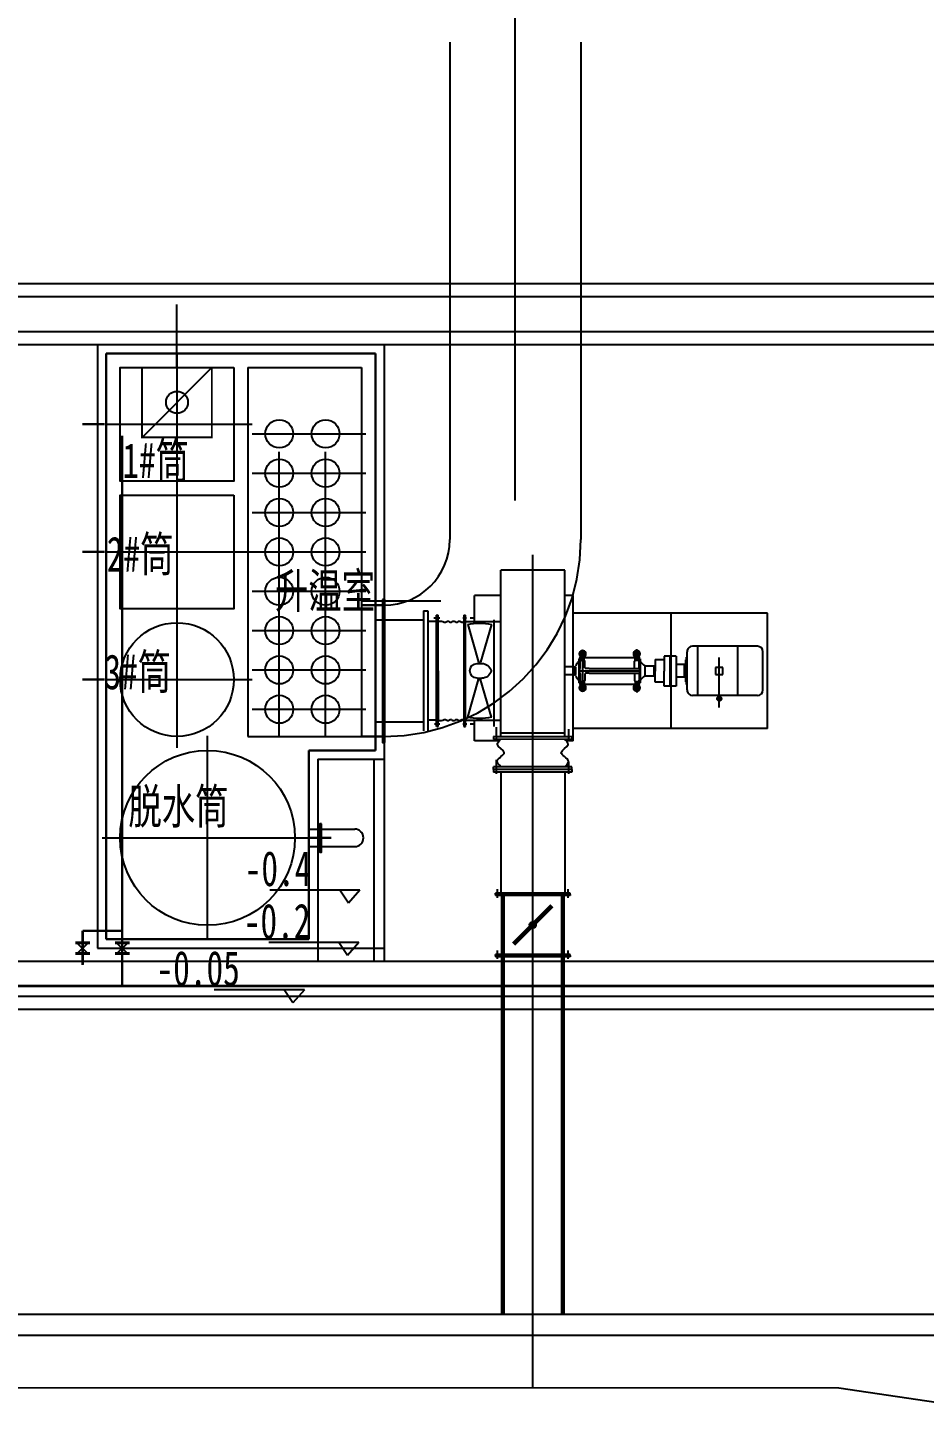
# Model space of a CAD drawing. Extents: x -170 to 1091, y -90 to 504.
# Drawn here: x 178.12 to 188.38, y 49.85 to 65.77 of the extents above; entities that cross this region are included whole.
import ezdxf

# ---------------------------------------------------------------- set-up
doc = ezdxf.new("R2010")
doc.units = 0
doc.header["$LTSCALE"] = 1000
for name, pattern in [('CENTER', [50.8, 31.75, -6.35, 6.35, -6.35]), ('CENTER2', [28.575, 19.05, -3.175, 3.175, -3.175]), ('PF_CENTER', [400, 250, -50, 50, -50])]:
    doc.linetypes.add(name, pattern=pattern)
doc.layers.get('0').update_dxf_attribs({"linetype": 'CONTINUOUS'})
for name, color, linetype in [('01', 7, 'CONTINUOUS'), ('03', 3, 'CENTER'), ('05', 4, 'PF_CENTER'), ('1A', 7, 'CONTINUOUS'), ('PR', 4, 'CONTINUOUS'), ('建筑各种基础线', 6, 'CONTINUOUS'), ('热媒站中心线', 3, 'CENTER'), ('设备', 4, 'CONTINUOUS')]:
    doc.layers.add(name, color=color, linetype=linetype)
doc.layers.add('EQPT', color=7, linetype='CONTINUOUS', lineweight=40)
doc.styles.get("Standard").update_dxf_attribs({"font": '', "width": 0.75})
doc.styles.get('STANDARD').set_extended_font_data('SimSun')

# ---------------------------------------------------------------- blocks, each defined once
blk = doc.blocks.new('A$C3CAE5930')
at = {"layer": '1A'}
for p, q in [((0, 865, 0), (99, 518, 0)), ((218, 865, 0), (119, 518, 0)), ((99, 518, 0), (119, 518, 0)), ((87, 507, 0), (130, 507, 0)), ((0, 14, 0), (99, 360, 0)), ((87, 372, 0), (130, 372, 0)), ((99, 360, 0), (119, 360, 0)), ((218, 14, 0), (119, 360, 0))]:
    blk.add_line(p, q, dxfattribs=at)
for centre, radius, start, end in [((109, 439, 0), 439, 75.6223, 104.3777), ((87, 439, 0), 67.5, 90, 180), ((87, 439, 0), 67.5, 180, 270), ((130, 417, 0), 90, 14.4775, 90), ((130, 462, 0), 90, 270, 345.5225), ((109, 439, 0), 439, 255.6223, 284.3777)]:
    blk.add_arc(centre, radius, start, end, dxfattribs=at)
blk = doc.blocks.new('A$C214432DA')
at = {"layer": '1A', "xscale": 2.100000000000363, "yscale": 2.100000000000363, "zscale": 2.100000000000363}
blk.add_blockref('A$C3CAE5930', (0, 0, 0), dxfattribs=at)

msp = doc.modelspace()

# ---------------------------------------------------------------- linework, layer by layer
at = {"color": 1, "lineweight": 30}
for p, q in [((179.01999, 62.05093, 0), (179.01999, 55.35093, 0)), ((179.01999, 62.05093, 0), (182.09999, 62.05093, 0)), ((182.09999, 62.05093, 0), (182.09999, 57.51093, 0)), ((181.33999, 57.51093, 0), (181.33999, 55.35093, 0)), ((181.33999, 57.51093, 0), (182.09999, 57.51093, 0)), ((179.01999, 55.35093, 0), (181.33999, 55.35093, 0))]:
    msp.add_line(p, q, dxfattribs=at)
at = {"color": 3, "lineweight": -2}
for p, q in [((180.22999, 61.89093, 0), (179.42999, 61.09093, 0)), ((181.33999, 56.61093, 0), (181.86359, 56.61093, 0)), ((181.33999, 56.41093, 0), (181.86359, 56.41093, 0)), ((178.83342, 55.31524, 0), (178.66741, 55.31524, 0)), ((178.83342, 55.30417, 0), (178.66741, 55.30417, 0)), ((178.80783, 55.30417, 0), (178.69038, 55.19218, 0)), ((178.69109, 55.30417, 0), (178.80618, 55.19218, 0)), ((178.83342, 55.19218, 0), (178.66741, 55.19218, 0)), ((178.83342, 55.18112, 0), (178.66741, 55.18112, 0))]:
    msp.add_line(p, q, dxfattribs=at)
at = {"color": 3, "lineweight": 30}
for p, q in [((178.74946, 61.24093, 0), (179.00249, 61.24093, 0)), ((178.74946, 59.78093, 0), (179.00249, 59.78093, 0)), ((178.74946, 58.32093, 0), (179.00249, 58.32093, 0)), ((181.59303, 56.51093, 0), (181.33999, 56.51093, 0)), ((181.59303, 56.51093, 0), (181.33999, 56.51093, 0)), ((178.74946, 55.05948, 0), (178.74946, 55.44791, 0))]:
    msp.add_line(p, q, dxfattribs=at)
at = {"color": 2, "lineweight": 30}
for p, q in [((182.2, 59.17093, 0), (181.93999, 59.17093, 0)), ((182.2, 57.67093, 0), (181.93999, 57.67093, 0))]:
    msp.add_line(p, q, dxfattribs=at)
at = {"color": 6, "lineweight": -2}
for p, q in [((182.07999, 57.41093, 0), (182.07999, 55.10093, 0)), ((182.19999, 57.41093, 0), (182.19999, 55.10093, 0))]:
    msp.add_line(p, q, dxfattribs=at)
at = {"color": 0, "lineweight": -3}
for p, q in [((181.9208, 55.91387, 0), (180.89029, 55.91387, 0)), ((181.7903, 55.76546, 0), (181.6913, 55.91387, 0)), ((181.9208, 55.91387, 0), (181.7903, 55.76546, 0)), ((181.90984, 55.3126, 0), (180.87932, 55.3126, 0)), ((181.77933, 55.1642, 0), (181.68033, 55.3126, 0)), ((181.90984, 55.3126, 0), (181.77933, 55.1642, 0)), ((181.28695, 54.77296, 0), (180.25643, 54.77296, 0)), ((181.15644, 54.62456, 0), (181.05744, 54.77296, 0)), ((181.28695, 54.77296, 0), (181.15644, 54.62456, 0))]:
    msp.add_line(p, q, dxfattribs=at)
at = {"color": 2, "lineweight": -2}
for p, q in [((179.28717, 55.31524, 0), (179.12115, 55.31524, 0)), ((179.28717, 55.30417, 0), (179.12115, 55.30417, 0)), ((179.26157, 55.30417, 0), (179.14412, 55.19218, 0)), ((179.14484, 55.30417, 0), (179.25992, 55.19218, 0)), ((179.28717, 55.19218, 0), (179.12115, 55.19218, 0)), ((179.28717, 55.18112, 0), (179.12115, 55.18112, 0))]:
    msp.add_line(p, q, dxfattribs=at)
at = {"color": 6, "lineweight": -2, "const_width": 0.02, "elevation": 0}
msp.add_lwpolyline([(180.22999, 61.89093), (179.42999, 61.89093), (179.42999, 61.09093), (180.22999, 61.09093), (180.22999, 61.89093)], dxfattribs=at)
at = {"color": 2, "lineweight": -2, "const_width": 0.03, "elevation": 0}
for points in [[(171.87586, 43.72116), (171.87586, 54.81862), (209.03098, 54.81862), (209.03098, 61.24093)], [(179.20261, 54.81862), (179.20261, 61.11056)]]:
    msp.add_lwpolyline(points, dxfattribs=at)
at = {"color": 0, "elevation": 0}
msp.add_lwpolyline([(182.18049, 59.23488), (182.18049, 57.6024), (182.1931, 57.6024), (182.1931, 59.23488)], close=True, dxfattribs=at)
at = {"color": 2, "lineweight": 30, "elevation": 0}
msp.add_lwpolyline([(182.1931, 59.23488), (182.1931, 57.6024), (182.20571, 57.6024), (182.20571, 59.23488)], close=True, dxfattribs=at)
at = {"color": 3, "lineweight": -2, "elevation": 0}
for points in [[(181.47212, 56.66976), (181.46278, 56.66976), (181.46278, 56.34906), (181.47212, 56.34906)], [(181.48147, 56.66976), (181.47212, 56.66976), (181.47212, 56.34906), (181.48147, 56.34906)]]:
    msp.add_lwpolyline(points, close=True, dxfattribs=at)
at = {"color": 3, "lineweight": -2, "const_width": 0.03, "elevation": 0}
for points in [[(178.74946, 55.44791), (179.20261, 55.44791)], [(178.74946, 55.44791), (178.74946, 55.05948)]]:
    msp.add_lwpolyline(points, dxfattribs=at)
at = {"color": 3, "lineweight": -2}
msp.add_circle((179.82999, 61.49093, 0), 0.125, dxfattribs=at)
msp.add_arc((181.86359, 56.51093, 0), 0.1, 270, 90, dxfattribs=at)
at = {"layer": '01'}
for p, q in [((183.45241, 57.66847, 0), (183.45241, 57.63811, 0)), ((184.34758, 57.66793, 0), (183.45241, 57.66847, 0)), ((184.34758, 57.63757, 0), (183.45241, 57.63811, 0)), ((184.34758, 57.66793, 0), (184.34758, 57.63757, 0)), ((183.45241, 57.29347, 0), (183.45241, 57.32383, 0)), ((184.34758, 57.32329, 0), (183.45241, 57.32383, 0)), ((184.34758, 57.29293, 0), (184.34758, 57.32329, 0)), ((183.45241, 57.29347, 0), (183.45241, 57.26311, 0)), ((184.34758, 57.29293, 0), (183.45241, 57.29347, 0)), ((184.34758, 57.26257, 0), (183.45241, 57.26311, 0)), ((183.53437, 57.26311, 0), (183.53437, 55.87863, 0)), ((184.26562, 57.26257, 0), (184.26562, 55.87863, 0)), ((184.34758, 57.29293, 0), (184.34758, 57.26257, 0)), ((183.47229, 55.86504, 0), (183.47229, 55.87863, 0)), ((183.47229, 55.86504, 0), (183.47229, 55.87863, 0)), ((184.2797, 55.87863, 0), (183.47229, 55.87863, 0)), ((184.3277, 55.87863, 0), (183.47229, 55.87863, 0)), ((183.47229, 55.86504, 0), (183.47229, 55.85145, 0)), ((183.47229, 55.86504, 0), (183.47229, 55.85145, 0)), ((184.2797, 55.86504, 0), (183.47229, 55.86504, 0)), ((184.3277, 55.86504, 0), (183.47229, 55.86504, 0)), ((184.2797, 55.85145, 0), (183.47229, 55.85145, 0)), ((184.3277, 55.85145, 0), (183.47229, 55.85145, 0)), ((184.3277, 55.86504, 0), (184.3277, 55.87863, 0)), ((184.3277, 55.86504, 0), (184.3277, 55.87863, 0)), ((184.3277, 55.86504, 0), (184.3277, 55.85145, 0)), ((184.3277, 55.86504, 0), (184.3277, 55.85145, 0)), ((183.47229, 55.16504, 0), (183.47229, 55.17863, 0)), ((183.47229, 55.16504, 0), (183.47229, 55.17863, 0)), ((184.2797, 55.17863, 0), (183.47229, 55.17863, 0)), ((184.3277, 55.17863, 0), (183.47229, 55.17863, 0)), ((183.47229, 55.16504, 0), (183.47229, 55.15145, 0)), ((183.47229, 55.16504, 0), (183.47229, 55.15145, 0)), ((184.2797, 55.16504, 0), (183.47229, 55.16504, 0)), ((184.3277, 55.16504, 0), (183.47229, 55.16504, 0)), ((184.2797, 55.15145, 0), (183.47229, 55.15145, 0)), ((184.3277, 55.15145, 0), (183.47229, 55.15145, 0)), ((183.49684, 55.12592, 0), (183.49684, 55.22444, 0)), ((184.30315, 55.12592, 0), (184.30315, 55.22444, 0)), ((184.3277, 55.16504, 0), (184.3277, 55.17863, 0)), ((184.3277, 55.16504, 0), (184.3277, 55.17863, 0)), ((184.3277, 55.16504, 0), (184.3277, 55.15145, 0)), ((184.3277, 55.16504, 0), (184.3277, 55.15145, 0))]:
    msp.add_line(p, q, dxfattribs=at)
at = {"layer": '01', "ltscale": 8}
for p, q in [((172.4, 51.06385, 0), (221.4596, 51.06385)), ((172.64, 50.82385, 0), (221.26356, 50.82385))]:
    msp.add_line(p, q, dxfattribs=at)
at = {"layer": '01', "const_width": 0.05, "elevation": 0}
for points in [[(183.55599, 55.85145), (183.55599, 55.17863)], [(183.68079, 55.29584), (184.1192, 55.73424)], [(184.24399, 55.85145), (184.24399, 55.17863)]]:
    msp.add_lwpolyline(points, dxfattribs=at)
at = {"layer": '01'}
msp.add_circle((183.89999, 55.51504, 0), 0.0363, dxfattribs=at)
for points, knots in [([(183.53437, 57.32383, 0), (183.51183, 57.34595, 0), (183.45205, 57.40465, 0), (183.6476, 57.48754, 0), (183.45842, 57.56458, 0), (183.51386, 57.61825, 0), (183.53437, 57.63811, 0)], [0, 0, 0, 0, 0.077547169, 0.205726489, 0.325007281, 0.395055417, 0.395055417, 0.395055417, 0.395055417]), ([(184.26562, 57.32329, 0), (184.28816, 57.34541, 0), (184.34794, 57.40411, 0), (184.15239, 57.487, 0), (184.34157, 57.56404, 0), (184.28613, 57.61772, 0), (184.26562, 57.63757, 0)], [0, 0, 0, 0, 0.077547169, 0.205726489, 0.325007281, 0.395055418, 0.395055418, 0.395055418, 0.395055418])]:
    msp.add_open_spline(points, degree=3, knots=knots, dxfattribs=at)
for p in [(183.4951, 55.87863, 0), (183.4951, 55.87863, 0), (184.30489, 55.87863, 0), (184.30489, 55.87863, 0), (183.4951, 55.17863, 0), (183.4951, 55.17863, 0), (184.30489, 55.17863, 0), (184.30489, 55.17863, 0)]:
    msp.add_point(p, dxfattribs=at)
at = {"layer": '03'}
for p, q in [((183.4852, 57.61836, 0), (183.4852, 57.77783, 0)), ((184.31213, 57.61783, 0), (184.31213, 57.75509, 0)), ((183.4852, 57.24336, 0), (183.4852, 57.40283, 0)), ((184.31213, 57.24283, 0), (184.31213, 57.38009, 0))]:
    msp.add_line(p, q, dxfattribs=at)
at = {"layer": '05', "ltscale": 8}
for p, q in [((183.7, 60.36854), (183.7, 82.69885)), ((172.23401, 50.22535, 0), (187.4, 50.22385, 0)), ((187.4, 50.22385, 0), (189.4, 49.92385, 0))]:
    msp.add_line(p, q, dxfattribs=at)
at = {"layer": 'EQPT', "linetype": 'CENTER2', "lineweight": -2, "ltscale": 5}
for p, q in [((182.95, 65.60982, 0), (182.95, 59.92093, 0)), ((184.45, 65.60982, 0), (184.45, 59.92093, 0)), ((182.95, 61.9181, 0), (182.95, 59.92093, 0)), ((184.45, 61.9181, 0), (184.45, 59.92093, 0))]:
    msp.add_line(p, q, dxfattribs=at)
for radius in [0.75, 2.25]:
    msp.add_arc((182.2, 59.92093, 0), radius, 270, 0, dxfattribs=at)
at = {"layer": 'PR'}
msp.add_line((183.55599, 51.06385, 0), (184.24399, 51.06385, 0), dxfattribs=at)
at = {"layer": '建筑各种基础线', "ltscale": 250}
for p, q in [((168.85, 62.85093, 0), (209.98924, 62.85093, 0)), ((169.83347, 62.85093, 0), (178.81343, 62.85093, 0)), ((170.56088, 62.85093, 0), (211.98924, 62.85093, 0)), ((168.85, 62.70093, 0), (209.86924, 62.70093, 0)), ((169.68347, 62.70093, 0), (178.96343, 62.70093, 0)), ((170.71088, 62.70093, 0), (211.86924, 62.70093, 0)), ((168.26999, 62.30093, 0), (209.86924, 62.30093, 0)), ((171.11088, 62.30093, 0), (211.86924, 62.30093, 0)), ((168.41999, 62.15093, 0), (209.98924, 62.15093, 0)), ((171.26088, 62.15093, 0), (212.83012, 62.15093, 0)), ((178.91999, 62.15093, 0), (182.19999, 62.15093, 0)), ((178.91999, 62.15093, 0), (178.91999, 55.25093, 0)), ((182.19999, 62.15093, 0), (182.19999, 57.41093, 0)), ((181.43999, 57.41093, 0), (181.43999, 55.10093, 0)), ((181.43999, 57.41093, 0), (182.19999, 57.41093, 0)), ((178.91999, 55.25093, 0), (182.19999, 55.25093, 0)), ((168.26999, 55.10093, 0), (213.69999, 55.10093, 0)), ((168.26999, 54.70093, 0), (213.69999, 54.70093, 0)), ((168.41999, 54.55093, 0), (213.69999, 54.55093, 0))]:
    msp.add_line(p, q, dxfattribs=at)
at = {"layer": '建筑各种基础线'}
for p, q in [((183.53437, 59.28093, 0), (183.23399, 59.28093, 0)), ((183.23399, 58.98343, 0), (183.23399, 59.28093, 0)), ((184.36399, 59.28093, 0), (184.26562, 59.28093, 0)), ((184.36399, 57.62093, 0), (184.36399, 59.28093, 0)), ((186.58399, 59.08093, 0), (184.36399, 59.08093, 0)), ((185.48399, 57.76093, 0), (185.48399, 59.08093, 0)), ((186.58399, 57.76093, 0), (186.58399, 59.08093, 0)), ((183.23399, 57.62093, 0), (183.23399, 57.85843, 0)), ((186.58399, 57.76093, 0), (184.36399, 57.76093, 0)), ((183.51716, 57.62093, 0), (183.23399, 57.62093, 0)), ((184.36399, 57.62093, 0), (184.28233, 57.62093, 0))]:
    msp.add_line(p, q, dxfattribs=at)
at = {"layer": '热媒站中心线', "ltscale": 20}
for p, q in [((179.82999, 61.89093, 0), (179.82999, 62.611, 0)), ((179.82999, 62.05093, 0), (179.82999, 57.53934, 0)), ((179.01999, 61.24093, 0), (180.68947, 61.24093, 0)), ((180.68999, 61.13093, 0), (181.98999, 61.13093, 0)), ((180.99999, 57.67093, 0), (180.99999, 60.9233, 0)), ((181.52999, 57.67093, 0), (181.52999, 60.9233, 0)), ((180.68999, 60.68093, 0), (181.98999, 60.68093, 0)), ((180.68999, 60.23093, 0), (181.98999, 60.23093, 0)), ((179.01999, 59.78093, 0), (180.68947, 59.78093, 0)), ((180.68999, 59.78093, 0), (181.98999, 59.78093, 0)), ((180.68999, 59.33093, 0), (181.98999, 59.33093, 0)), ((180.68999, 59.33093, 0), (181.98999, 59.33093, 0)), ((181.93999, 59.22093, 0), (182.84999, 59.22093, 0)), ((181.93999, 59.22093, 0), (182.84999, 59.22093, 0)), ((180.68999, 58.88093, 0), (181.98999, 58.88093, 0)), ((184.42544, 58.61482, 0), (184.51429, 58.61482, 0)), ((184.46986, 58.66203, 0), (184.46986, 58.18262, 0)), ((185.04544, 58.61482, 0), (185.13429, 58.61482, 0)), ((185.08986, 58.55545, 0), (185.08986, 58.66916, 0)), ((180.68999, 58.43093, 0), (181.98999, 58.43093, 0)), ((186.03298, 57.99998, 0), (186.03298, 58.57258, 0)), ((179.01999, 58.32093, 0), (180.68947, 58.32093, 0)), ((185.08986, 58.28642, 0), (185.08986, 58.1727, 0)), ((184.42544, 58.22705, 0), (184.51429, 58.22705, 0)), ((185.04544, 58.22705, 0), (185.13429, 58.22705, 0)), ((180.68999, 57.98093, 0), (181.98999, 57.98093, 0)), ((180.17999, 55.35093, 0), (180.17999, 57.67631, 0)), ((178.97276, 56.51093, 0), (181.33999, 56.51093, 0)), ((183.49684, 55.82592, 0), (183.49684, 55.92444, 0)), ((184.30315, 55.82592, 0), (184.30315, 55.92444, 0)), ((183.49684, 55.12592, 0), (183.49684, 55.22444, 0)), ((184.30315, 55.12592, 0), (184.30315, 55.22444, 0))]:
    msp.add_line(p, q, dxfattribs=at)
at = {"layer": '热媒站中心线', "ltscale": 5}
msp.add_line((183.89999, 50.2242, 0), (183.89999, 59.74593, 0), dxfattribs=at)
at = {"layer": '设备'}
for p, q in [((180.63999, 61.89093, 0), (180.63999, 57.67093, 0)), ((180.63999, 61.89093, 0), (181.93999, 61.89093, 0)), ((181.93999, 61.89093, 0), (181.93999, 57.67093, 0)), ((183.53437, 57.66793, 0), (183.53437, 59.57093, 0)), ((184.26562, 59.57093, 0), (183.53437, 59.57093, 0)), ((184.26562, 57.66793, 0), (184.26562, 59.57093, 0)), ((182.64999, 59.10593, 0), (182.64999, 57.73593, 0)), ((182.64999, 59.10593, 0), (182.69999, 59.10593, 0)), ((182.69999, 59.10593, 0), (182.69999, 57.73593, 0)), ((182.09999, 59.00593, 0), (182.64999, 59.00593, 0)), ((182.09999, 59.00593, 0), (182.64999, 59.00593, 0)), ((182.7983, 58.98526, 0), (182.69999, 58.98526, 0)), ((182.7686, 59.02718, 0), (182.82759, 59.02718, 0)), ((182.7686, 59.02692, 0), (182.82759, 59.02692, 0)), ((182.7776, 59.02718, 0), (182.83659, 59.02718, 0)), ((182.7983, 57.78317, 0), (182.7983, 59.05817, 0)), ((182.8073, 59.05817, 0), (182.7983, 59.05817, 0)), ((182.7983, 57.79041, 0), (182.7983, 59.05093, 0)), ((182.8073, 57.78343, 0), (182.8073, 59.05843, 0)), ((182.8073, 59.05843, 0), (182.8073, 58.41602, 0)), ((182.8073, 59.05843, 0), (182.8163, 59.05843, 0)), ((182.8073, 57.78317, 0), (182.8073, 59.05817, 0)), ((182.8073, 59.05817, 0), (182.8073, 58.41576, 0)), ((182.8073, 59.05817, 0), (182.8073, 58.42093, 0)), ((182.8073, 57.7855, 0), (182.8073, 59.04602, 0)), ((182.8073, 57.78523, 0), (182.8073, 59.04576, 0)), ((182.8163, 57.78343, 0), (182.8163, 59.05843, 0)), ((182.8163, 57.7855, 0), (182.8163, 59.04602, 0)), ((183.10063, 59.02718, 0), (183.14212, 59.02718, 0)), ((183.1108, 59.05838, 0), (183.1108, 57.78338, 0)), ((183.1108, 59.05838, 0), (183.1198, 59.05838, 0)), ((183.1198, 59.05843, 0), (183.1198, 57.78343, 0)), ((183.1198, 59.05843, 0), (183.1288, 59.05843, 0)), ((183.1198, 57.78338, 0), (183.1198, 59.05838, 0)), ((183.1198, 57.78545, 0), (183.1198, 59.04597, 0)), ((183.1288, 57.78343, 0), (183.1288, 59.05843, 0)), ((183.1288, 57.7855, 0), (183.1288, 59.04602, 0)), ((183.1288, 58.98343, 0), (183.53437, 58.98343, 0)), ((183.1822, 59.02713, 0), (183.22369, 59.02713, 0)), ((183.45752, 57.7855, 0), (183.45752, 59.00241, 0)), ((184.46986, 58.59366, 0), (184.45928, 58.59271, 0)), ((184.45928, 58.59271, 0), (184.48044, 58.59271, 0)), ((184.48044, 58.59271, 0), (184.46986, 58.59366, 0)), ((185.08986, 58.59366, 0), (185.07928, 58.59271, 0)), ((185.07928, 58.59271, 0), (185.10044, 58.59271, 0)), ((185.10044, 58.59271, 0), (185.08986, 58.59366, 0)), ((185.40366, 58.58922, 0), (185.40366, 58.41748, 0)), ((185.46735, 58.58922, 0), (185.40366, 58.58922, 0)), ((185.46735, 58.58922, 0), (185.46735, 58.24574, 0)), ((185.4736, 58.24588, 0), (185.4736, 58.58923, 0)), ((185.53937, 58.58923, 0), (185.4736, 58.58923, 0)), ((185.53937, 58.58923, 0), (185.53937, 58.24588, 0)), ((185.66486, 58.20218, 0), (185.66486, 58.63968, 0)), ((186.47111, 58.70218, 0), (185.72736, 58.70218, 0)), ((185.78736, 58.13968, 0), (185.78736, 58.70218, 0)), ((186.24754, 58.13968, 0), (186.24754, 58.70218, 0)), ((186.53361, 58.20218, 0), (186.53361, 58.63968, 0)), ((184.37509, 58.46615, 0), (184.26562, 58.46615, 0)), ((184.37466, 58.4643, 0), (184.37466, 58.37756, 0)), ((184.37889, 58.46853, 0), (184.38052, 58.46853, 0)), ((184.38841, 58.46159, 0), (184.38841, 58.38027, 0)), ((184.42649, 58.55876, 0), (184.42649, 58.28311, 0)), ((184.43496, 58.55875, 0), (184.42649, 58.55875, 0)), ((184.43497, 58.56299, 0), (184.43497, 58.27888, 0)), ((184.49631, 58.57674, 0), (184.44342, 58.57674, 0)), ((184.44342, 58.57567, 0), (184.44342, 58.57674, 0)), ((184.44342, 58.57674, 0), (184.44342, 58.57567, 0)), ((184.44342, 58.45584, 0), (184.44342, 58.53231, 0)), ((184.44791, 58.57356, 0), (184.4927, 58.57356, 0)), ((184.44871, 58.57674, 0), (184.44871, 58.57891, 0)), ((184.45029, 58.54289, 0), (184.45029, 58.54606, 0)), ((184.48943, 58.54606, 0), (184.45029, 58.54606, 0)), ((184.45029, 58.54289, 0), (184.48943, 58.54289, 0)), ((184.45156, 58.54606, 0), (184.45156, 58.56299, 0)), ((184.48816, 58.56299, 0), (184.45156, 58.56299, 0)), ((184.45928, 58.56933, 0), (184.45928, 58.56299, 0)), ((184.48044, 58.56933, 0), (184.45928, 58.56933, 0)), ((184.46077, 58.54606, 0), (184.46077, 58.56299, 0)), ((184.47896, 58.54606, 0), (184.47896, 58.56299, 0)), ((184.48044, 58.56933, 0), (184.48044, 58.56299, 0)), ((184.48816, 58.54606, 0), (184.48816, 58.56299, 0)), ((184.48943, 58.54289, 0), (184.48943, 58.54606, 0)), ((184.49102, 58.57674, 0), (184.49102, 58.57891, 0)), ((184.49631, 58.57674, 0), (184.49631, 58.57568, 0)), ((184.49631, 58.45584, 0), (184.49631, 58.53231, 0)), ((184.49842, 58.57356, 0), (185.06262, 58.57356, 0)), ((184.54476, 58.44738, 0), (184.50477, 58.44738, 0)), ((184.54476, 58.44738, 0), (185.1216, 58.44738, 0)), ((185.11631, 58.57674, 0), (185.06342, 58.57674, 0)), ((185.06342, 58.57567, 0), (185.06342, 58.57674, 0)), ((185.06342, 58.45584, 0), (185.06342, 58.53231, 0)), ((185.06791, 58.57356, 0), (185.1127, 58.57356, 0)), ((185.06871, 58.57674, 0), (185.06871, 58.57891, 0)), ((185.07029, 58.54289, 0), (185.07029, 58.54606, 0)), ((185.10943, 58.54606, 0), (185.07029, 58.54606, 0)), ((185.07029, 58.54289, 0), (185.10943, 58.54289, 0)), ((185.07156, 58.54606, 0), (185.07156, 58.56299, 0)), ((185.10816, 58.56299, 0), (185.07156, 58.56299, 0)), ((185.07928, 58.56933, 0), (185.07928, 58.56299, 0)), ((185.10044, 58.56933, 0), (185.07928, 58.56933, 0)), ((185.08077, 58.54606, 0), (185.08077, 58.56299, 0)), ((185.09896, 58.54606, 0), (185.09896, 58.56299, 0)), ((185.10044, 58.56933, 0), (185.10044, 58.56299, 0)), ((185.10816, 58.54606, 0), (185.10816, 58.56299, 0)), ((185.10943, 58.54289, 0), (185.10943, 58.54606, 0)), ((185.11102, 58.57674, 0), (185.11102, 58.57891, 0)), ((185.11631, 58.57674, 0), (185.11631, 58.57383, 0)), ((185.11631, 58.45584, 0), (185.11631, 58.53231, 0)), ((185.1216, 58.55876, 0), (185.13006, 58.55876, 0)), ((185.1216, 58.55875, 0), (185.1216, 58.27888, 0)), ((185.13006, 58.55876, 0), (185.13006, 58.28311, 0)), ((185.18189, 58.47961, 0), (185.18189, 58.36226, 0)), ((185.18189, 58.47751, 0), (185.28989, 58.47751, 0)), ((185.28989, 58.36435, 0), (185.28989, 58.47751, 0)), ((185.28989, 58.4583, 0), (185.30187, 58.4583, 0)), ((185.30187, 58.55176, 0), (185.30187, 58.42439, 0)), ((185.40366, 58.54485, 0), (185.30187, 58.54485, 0)), ((185.30187, 58.54485, 0), (185.30187, 58.41748, 0)), ((185.63464, 58.49286, 0), (185.53937, 58.49286, 0)), ((185.63464, 58.34911, 0), (185.63464, 58.49286, 0)), ((185.65236, 58.45843, 0), (185.63464, 58.45843, 0)), ((185.65236, 58.29593, 0), (185.65236, 58.54593, 0)), ((185.65861, 58.54593, 0), (185.65236, 58.54593, 0)), ((185.65236, 58.32718, 0), (185.65236, 58.51468, 0)), ((185.65236, 58.32906, 0), (185.65236, 58.51281, 0)), ((185.65236, 58.42093, 0), (185.65236, 58.49968, 0)), ((185.65861, 58.26468, 0), (185.65861, 58.57718, 0)), ((185.66486, 58.57718, 0), (185.65861, 58.57718, 0)), ((186.07585, 58.45759, 0), (185.99175, 58.45759, 0)), ((185.99175, 58.45759, 0), (185.99175, 58.3782, 0)), ((186.02923, 58.472, 0), (186.03673, 58.472, 0)), ((186.02923, 58.45759, 0), (186.02923, 58.472, 0)), ((186.03673, 58.45759, 0), (186.03673, 58.472, 0)), ((186.07585, 58.3782, 0), (186.07585, 58.45759, 0)), ((182.7983, 58.42584, 0), (182.7983, 57.85334, 0)), ((182.8073, 58.42093, 0), (182.8073, 57.84593, 0)), ((182.8073, 57.78834, 0), (182.8073, 58.42093, 0)), ((182.8073, 58.42067, 0), (182.8073, 57.84567, 0)), ((182.8073, 57.78343, 0), (182.8073, 58.41602, 0)), ((182.8073, 57.78343, 0), (182.8073, 58.41602, 0)), ((182.8073, 57.78317, 0), (182.8073, 58.41576, 0)), ((182.8073, 57.78317, 0), (182.8073, 58.41576, 0)), ((182.8163, 58.42093, 0), (182.8163, 57.84593, 0)), ((182.8163, 57.78343, 0), (182.8163, 58.41602, 0)), ((184.37509, 58.37571, 0), (184.26562, 58.37571, 0)), ((184.37889, 58.37333, 0), (184.38052, 58.37333, 0)), ((184.43496, 58.28311, 0), (184.42649, 58.28311, 0)), ((184.43496, 58.42093, 0), (184.58317, 58.42093, 0)), ((184.43496, 58.42093, 0), (184.58317, 58.42093, 0)), ((184.44342, 58.38603, 0), (184.44342, 58.30955, 0)), ((184.45029, 58.29898, 0), (184.45029, 58.2958, 0)), ((184.45029, 58.29898, 0), (184.48943, 58.29898, 0)), ((184.48943, 58.2958, 0), (184.45029, 58.2958, 0)), ((184.45156, 58.2958, 0), (184.45156, 58.27888, 0)), ((184.48816, 58.27888, 0), (184.45156, 58.27888, 0)), ((184.45928, 58.27253, 0), (184.45928, 58.27888, 0)), ((184.48044, 58.27253, 0), (184.45928, 58.27253, 0)), ((184.46077, 58.2958, 0), (184.46077, 58.27888, 0)), ((184.47896, 58.2958, 0), (184.47896, 58.27888, 0)), ((184.48044, 58.27253, 0), (184.48044, 58.27888, 0)), ((184.48816, 58.2958, 0), (184.48816, 58.27888, 0)), ((184.48943, 58.29898, 0), (184.48943, 58.2958, 0)), ((184.49631, 58.38603, 0), (184.49631, 58.30955, 0)), ((184.54476, 58.39449, 0), (184.50477, 58.39449, 0)), ((184.54476, 58.39449, 0), (185.1216, 58.39449, 0)), ((184.57471, 58.42093, 0), (185.1216, 58.42093, 0)), ((184.57471, 58.42093, 0), (185.1216, 58.42093, 0)), ((185.06342, 58.38603, 0), (185.06342, 58.30955, 0)), ((185.07029, 58.29898, 0), (185.07029, 58.2958, 0)), ((185.07029, 58.29898, 0), (185.10943, 58.29898, 0)), ((185.10943, 58.2958, 0), (185.07029, 58.2958, 0)), ((185.07156, 58.2958, 0), (185.07156, 58.27888, 0)), ((185.10816, 58.27888, 0), (185.07156, 58.27888, 0)), ((185.07928, 58.27253, 0), (185.07928, 58.27888, 0)), ((185.10044, 58.27253, 0), (185.07928, 58.27253, 0)), ((185.08077, 58.2958, 0), (185.08077, 58.27888, 0)), ((185.09896, 58.2958, 0), (185.09896, 58.27888, 0)), ((185.10044, 58.27253, 0), (185.10044, 58.27888, 0)), ((185.10816, 58.2958, 0), (185.10816, 58.27888, 0)), ((185.10943, 58.29898, 0), (185.10943, 58.2958, 0)), ((185.11631, 58.38603, 0), (185.11631, 58.30955, 0)), ((185.1216, 58.28311, 0), (185.13006, 58.28311, 0)), ((185.18189, 58.36435, 0), (185.28989, 58.36435, 0)), ((185.28989, 58.38356, 0), (185.30187, 58.38356, 0)), ((185.30187, 58.2901, 0), (185.30187, 58.41748, 0)), ((185.40366, 58.2901, 0), (185.30187, 58.2901, 0)), ((185.40366, 58.24574, 0), (185.40366, 58.41748, 0)), ((185.63464, 58.34911, 0), (185.53937, 58.34911, 0)), ((185.65236, 58.38343, 0), (185.63464, 58.38343, 0)), ((185.65236, 58.42093, 0), (185.65236, 58.34218, 0)), ((185.65861, 58.29593, 0), (185.65236, 58.29593, 0)), ((185.99175, 58.3782, 0), (186.07585, 58.3782, 0)), ((184.44342, 58.26619, 0), (184.44342, 58.26513, 0)), ((184.44342, 58.26513, 0), (184.44342, 58.26619, 0)), ((184.49631, 58.26513, 0), (184.44342, 58.26513, 0)), ((184.44791, 58.2683, 0), (184.4927, 58.2683, 0)), ((184.44871, 58.26513, 0), (184.44871, 58.26295, 0)), ((184.46986, 58.2482, 0), (184.45928, 58.24916, 0)), ((184.45928, 58.24916, 0), (184.48044, 58.24916, 0)), ((184.48044, 58.24916, 0), (184.46986, 58.2482, 0)), ((184.49102, 58.26513, 0), (184.49102, 58.26295, 0)), ((184.49631, 58.26513, 0), (184.49631, 58.26619, 0)), ((184.49842, 58.2683, 0), (185.06262, 58.2683, 0)), ((185.06342, 58.26619, 0), (185.06342, 58.26513, 0)), ((185.11631, 58.26513, 0), (185.06342, 58.26513, 0)), ((185.06791, 58.2683, 0), (185.1127, 58.2683, 0)), ((185.06871, 58.26513, 0), (185.06871, 58.26295, 0)), ((185.08986, 58.2482, 0), (185.07928, 58.24916, 0)), ((185.07928, 58.24916, 0), (185.10044, 58.24916, 0)), ((185.10044, 58.24916, 0), (185.08986, 58.2482, 0)), ((185.11102, 58.26513, 0), (185.11102, 58.26295, 0)), ((185.11631, 58.26513, 0), (185.11631, 58.26804, 0)), ((185.46735, 58.24574, 0), (185.40366, 58.24574, 0)), ((185.53937, 58.24588, 0), (185.4736, 58.24588, 0)), ((185.66486, 58.26468, 0), (185.65861, 58.26468, 0)), ((186.47111, 58.13968, 0), (185.72736, 58.13968, 0)), ((186.01423, 58.13343, 0), (186.01423, 58.13968, 0)), ((186.01423, 58.13343, 0), (186.02361, 58.12718, 0)), ((186.01423, 58.13343, 0), (186.05173, 58.13343, 0)), ((186.02361, 58.12718, 0), (186.04236, 58.12718, 0)), ((186.05173, 58.13343, 0), (186.04236, 58.12718, 0)), ((186.05173, 58.13343, 0), (186.05173, 58.13968, 0)), ((186.00039, 58.10218, 0), (186.06632, 58.10218, 0)), ((182.09999, 57.83593, 0), (182.64999, 57.83593, 0)), ((182.09999, 57.83593, 0), (182.64999, 57.83593, 0)), ((182.7983, 57.8566, 0), (182.69999, 57.8566, 0)), ((182.77583, 57.81468, 0), (182.82759, 57.81468, 0)), ((182.77583, 57.81442, 0), (182.82759, 57.81442, 0)), ((182.78483, 57.81468, 0), (182.83659, 57.81468, 0)), ((183.10063, 57.81468, 0), (183.14571, 57.81468, 0)), ((183.1288, 57.85843, 0), (183.53437, 57.85843, 0)), ((183.1822, 57.81463, 0), (183.22728, 57.81463, 0)), ((180.63999, 57.67093, 0), (181.93999, 57.67093, 0)), ((182.8073, 57.78317, 0), (182.7983, 57.78317, 0)), ((182.8073, 57.78343, 0), (182.8163, 57.78343, 0)), ((183.1108, 57.78338, 0), (183.1198, 57.78338, 0)), ((183.1198, 57.78343, 0), (183.1288, 57.78343, 0)), ((183.47187, 57.66843, 0), (184.32812, 57.66843, 0)), ((184.26562, 57.70801, 0), (183.53437, 57.70801, 0)), ((184.26562, 57.70801, 0), (183.53437, 57.70801, 0)), ((183.53437, 57.66843, 0), (184.32812, 57.66843, 0))]:
    msp.add_line(p, q, dxfattribs=at)
at = {"layer": '设备', "elevation": 0}
for points in [[(180.47999, 61.89093), (180.47999, 60.59093), (179.17999, 60.59093), (179.17999, 61.89093)], [(180.47999, 60.43093), (180.47999, 59.13093), (179.17999, 59.13093), (179.17999, 60.43093)]]:
    msp.add_lwpolyline(points, close=True, dxfattribs=at)
at = {"layer": '设备', "const_width": 0.05, "elevation": 0}
for points in [[(183.55599, 55.15145), (183.55599, 54.47303)], [(183.55599, 55.15145), (183.55599, 51.06385)], [(184.24399, 55.15083), (184.24399, 54.47303)], [(184.24399, 55.15083), (184.24399, 51.06385)]]:
    msp.add_lwpolyline(points, dxfattribs=at)
at = {"layer": '设备'}
for centre, radius in [((180.99999, 61.13093, 0), 0.16), ((181.52999, 61.13093, 0), 0.16), ((180.99999, 60.68093, 0), 0.16), ((181.52999, 60.68093, 0), 0.16), ((180.99999, 60.23093, 0), 0.16), ((181.52999, 60.23093, 0), 0.16), ((180.99999, 59.78093, 0), 0.16), ((181.52999, 59.78093, 0), 0.16), ((180.99999, 59.33093, 0), 0.16), ((181.52999, 59.33093, 0), 0.16), ((179.82999, 58.32093, 0), 0.65), ((180.99999, 58.88093, 0), 0.16), ((181.52999, 58.88093, 0), 0.16), ((180.99999, 58.43093, 0), 0.16), ((181.52999, 58.43093, 0), 0.16), ((184.46986, 58.61482, 0), 0.02116), ((185.08986, 58.61482, 0), 0.02116), ((180.99999, 57.98093, 0), 0.16), ((181.52999, 57.98093, 0), 0.16), ((184.46986, 58.22705, 0), 0.02116), ((185.08986, 58.22705, 0), 0.02116), ((186.03298, 58.10218, 0), 0.025), ((186.03298, 58.10218, 0), 0.01875), ((180.17999, 56.51093, 0), 1)]:
    msp.add_circle(centre, radius, dxfattribs=at)
for centre, radius, start, end in [((184.46986, 58.61482, 0), 0.03808, 309.520936, 230.479064), ((184.45505, 58.59271, 0), 0.00423, 270, 0), ((184.48467, 58.59271, 0), 0.00423, 180, 270), ((185.08986, 58.61482, 0), 0.03808, 309.520936, 230.479064), ((185.07505, 58.59271, 0), 0.00423, 270, 0), ((185.10467, 58.59271, 0), 0.00423, 180, 270), ((185.72736, 58.63968, 0), 0.0625, 168.520151, 180), ((185.72736, 58.63968, 0), 0.0625, 90, 168.520151), ((186.47111, 58.63968, 0), 0.0625, 0, 90), ((184.37889, 58.4643, 0), 0.00423, 90, 180), ((184.38052, 58.4844, 0), 0.01587, 270, 319.042635), ((184.53466, 58.42868, 0), 0.14921, 138.583093, 162.320268), ((184.42226, 58.53159, 0), 0.00423, 276.853793, 0), ((184.43496, 58.45584, 0), 0.00846, 270, 0), ((184.44555, 58.56299, 0), 0.01058, 112.697603, 180), ((184.44024, 58.57567, 0), 0.00317, 292.697111, 0), ((184.44025, 58.57567, 0), 0.00317, 318.366149, 0), ((184.454, 58.53231, 0), 0.01058, 90, 180), ((184.44025, 58.57891, 0), 0.00846, 0, 50.477922), ((184.48573, 58.53231, 0), 0.01058, 0, 90), ((184.49948, 58.57891, 0), 0.00846, 129.522078, 180), ((184.49842, 58.57568, 0), 0.00212, 180, 270), ((184.50477, 58.45584, 0), 0.00846, 180, 270), ((185.05496, 58.45584, 0), 0.00846, 270, 0), ((185.06024, 58.57567, 0), 0.00317, 318.366149, 0), ((185.074, 58.53231, 0), 0.01058, 90, 180), ((185.06024, 58.57891, 0), 0.00846, 0, 50.477922), ((185.10573, 58.53231, 0), 0.01058, 0, 90), ((185.11948, 58.57891, 0), 0.00846, 129.522078, 180), ((185.11948, 58.57383, 0), 0.00317, 180, 232.020816), ((185.12477, 58.45584, 0), 0.00846, 180, 247.971927), ((185.11102, 58.56299, 0), 0.01058, 0, 52.020428), ((185.13429, 58.53159, 0), 0.00423, 180, 263.146207), ((185.23302, 58.57918, 0), 0.11194, 207.561339, 242.821935), ((184.37889, 58.37756, 0), 0.00423, 180, 270), ((184.38052, 58.35747, 0), 0.01587, 40.957365, 90), ((184.53466, 58.41318, 0), 0.14921, 197.679732, 221.416907), ((184.42226, 58.31027, 0), 0.00423, 0, 83.146207), ((184.43496, 58.38603, 0), 0.00846, 0, 90), ((184.44555, 58.27888, 0), 0.01058, 180, 247.302397), ((184.454, 58.30956, 0), 0.01058, 180, 270), ((184.48573, 58.30956, 0), 0.01058, 270, 0), ((184.50477, 58.38603, 0), 0.00846, 90, 180), ((185.05496, 58.38603, 0), 0.00846, 0, 90), ((185.074, 58.30956, 0), 0.01058, 180, 270), ((185.10573, 58.30956, 0), 0.01058, 270, 0), ((185.12477, 58.38603, 0), 0.00846, 112.028073, 180), ((185.11948, 58.26804, 0), 0.00317, 127.979184, 180), ((185.11102, 58.27888, 0), 0.01058, 307.979572, 0), ((185.13429, 58.31027, 0), 0.00423, 96.853793, 180), ((185.23302, 58.26268, 0), 0.11194, 117.178065, 152.438661), ((184.46986, 58.22705, 0), 0.03808, 129.520936, 50.479064), ((184.44024, 58.26619, 0), 0.00317, 0, 67.302889), ((184.44025, 58.26619, 0), 0.00317, 0, 41.633851), ((184.44025, 58.26295, 0), 0.00846, 309.522078, 0), ((184.45505, 58.24916, 0), 0.00423, 0, 90), ((184.48467, 58.24916, 0), 0.00423, 90, 180), ((184.49948, 58.26295, 0), 0.00846, 180, 230.477922), ((184.49842, 58.26619, 0), 0.00212, 90, 180), ((185.08986, 58.22705, 0), 0.03808, 129.520936, 50.479064), ((185.06024, 58.26619, 0), 0.00317, 0, 41.633851), ((185.06024, 58.26295, 0), 0.00846, 309.522078, 0), ((185.07505, 58.24916, 0), 0.00423, 0, 90), ((185.10467, 58.24916, 0), 0.00423, 90, 180), ((185.11948, 58.26295, 0), 0.00846, 180, 230.477922), ((185.72736, 58.20218, 0), 0.0625, 180, 191.479849), ((185.72736, 58.20218, 0), 0.0625, 191.479849, 270), ((186.47111, 58.20218, 0), 0.0625, 270, 0)]:
    msp.add_arc(centre, radius, start, end, dxfattribs=at)
for points, knots in [([(182.8163, 58.98549, 0), (182.82346, 58.98696, 0), (182.85294, 58.99348, 0), (182.86676, 58.98363, 0), (182.90294, 58.9699, 0), (182.93194, 59.00093, 0), (182.96364, 58.96505, 0), (182.99481, 59.00198, 0), (183.02592, 58.96511, 0), (183.05781, 59.00066, 0), (183.08361, 58.9735, 0), (183.10529, 58.97594, 0), (183.1108, 58.98343, 0)], [8.29850418, 8.29850418, 8.29850418, 8.29850418, 18.4889156, 43.98401317, 69.47911073, 96.40493477, 123.33075881, 150.25658284, 177.18240688, 204.10823091, 231.03405495, 249.52297055, 249.52297055, 249.52297055, 249.52297055]), ([(182.8163, 57.8566, 0), (182.82258, 57.8551, 0), (182.85282, 57.8483, 0), (182.86676, 57.85824, 0), (182.90294, 57.87197, 0), (182.93194, 57.84094, 0), (182.96364, 57.87682, 0), (182.99481, 57.83988, 0), (183.02592, 57.87675, 0), (183.05781, 57.8412, 0), (183.08361, 57.86837, 0), (183.10529, 57.86593, 0), (183.1108, 57.85843, 0)], [7.76773473, 7.76773473, 7.76773473, 7.76773473, 18.4889156, 43.98401317, 69.47911073, 96.40493477, 123.33075881, 150.25658284, 177.18240688, 204.10823091, 231.03405495, 249.52297055, 249.52297055, 249.52297055, 249.52297055])]:
    msp.add_open_spline(points, degree=3, knots=knots, dxfattribs=at)

# ---------------------------------------------------------------- block references
at = {"layer": '设备', "xscale": -0.0005919230771251, "yscale": 0.0005919230771251, "zscale": 0.0005919230769231, "rotation": 180}
msp.add_blockref('A$C214432DA', (183.15578, 58.96708, 0), dxfattribs=at)

# ---------------------------------------------------------------- texts
at = {"layer": 'EQPT', "linetype": 'CENTER2', "lineweight": -2, "ltscale": 5, "oblique": 360, "width": 0.7}
for s, p in [('1#筒', (179.20488, 60.62553, 0)), ('2#筒', (179.02739, 59.55602, 0)), ('升温室', (180.94993, 59.1374, 0)), ('3#筒', (178.9999, 58.20994, 0)), ('脱水筒', (179.27394, 56.67157, 0)), ('-0.4', (180.605, 55.96011, 0)), ('-0.2', (180.59403, 55.35885, 0)), ('-0.05', (179.59614, 54.81921, 0))]:
    msp.add_text(s, height=0.4, rotation=359.997141, dxfattribs=at).set_placement(p)

doc.saveas('drawing.dxf')
